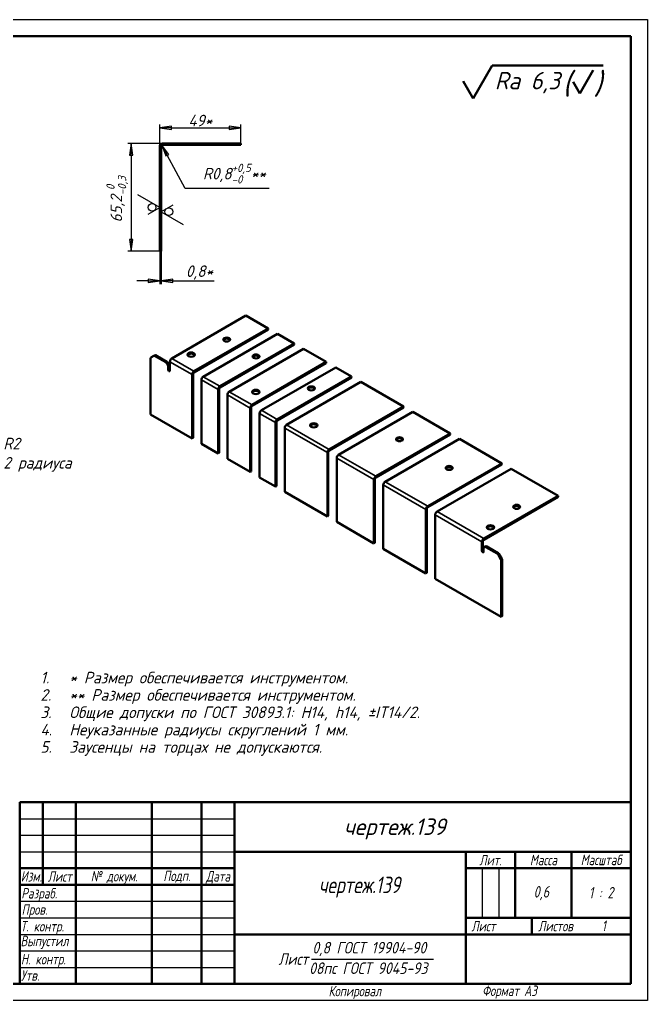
# Model space of a CAD drawing. Header units: millimetres. Extents: x 0 to 840, y 0 to 594.
# Drawn here: x 460 to 840, y 0 to 594 of the extents above; entities that cross this region are included whole.
import ezdxf
from ezdxf.enums import TextEntityAlignment as Align

# ---------------------------------------------------------------- set-up
doc = ezdxf.new("R2010")
doc.units = ezdxf.units.MM
doc.header["$LTSCALE"] = 2
for name, color, linetype, lineweight in [('Layer_01', 7, 'Continuous', 35), ('Layer_02', 7, 'Continuous', 50), ('Layer_03', 7, 'Continuous', 50), ('Layer_04', 7, 'Continuous', 50), ('Layer_07', 7, 'Continuous', 25), ('Layer_10', 7, 'Continuous', 25), ('Layer_11', 7, 'Continuous', 50)]:
    doc.layers.add(name, color=color, linetype=linetype, lineweight=lineweight)
doc.styles.add('Style_02', font='ariali.ttf', dxfattribs={"width": 0.8})
doc.styles.add('Style_03', font='GOST Common Italic.ttf')
doc.styles.add('Style_06', font='GOST Common Italic.ttf', dxfattribs={"width": 0.8})
doc.styles.add('Style_07', font='GOST Common Italic.ttf', dxfattribs={"width": 0.8})
doc.styles.add('Style_11', font='GOST Common Italic.ttf')
doc.styles.add('Style_12', font='GOST Common Italic.ttf', dxfattribs={"width": 0.9})
doc.styles.add('Style_13', font='GOST Common Italic.ttf', dxfattribs={"width": 0.8})
doc.styles.add('Style_14', font='GOST Common Italic.ttf')
doc.styles.add('Style_15', font='GOST Common Italic.ttf', dxfattribs={"width": 0.7})
doc.styles.add('Style_16', font='GOST Common Italic.ttf', dxfattribs={"width": 0.7})
doc.dimstyles.new('DimStyle_06', dxfattribs={"dimscale": 2, "dimtxt": 3.5, "dimasz": 3.5, "dimexe": 1, "dimexo": 0, "dimgap": 0.5, "dimtad": 1, "dimrnd": 1e-08, "dimtxsty": 'Style_03', "dimblk": 'Filled-1', "dimcen": 2.5, "dimdle": 15, "dimclrd": 256, "dimclre": 256, "dimclrt": 256, "dimazin": 2, "dimtfac": 0.714286, "dimtdec": 3, "dimtmove": 0, "dimatfit": 3, "dimlwd": 25, "dimlwe": 25})

# ---------------------------------------------------------------- blocks, each defined once
blk = doc.blocks.new('Block_08')
at = {"layer": 'Layer_11', "lineweight": 50}
for p, q in [((-9.099, -3.6), (-8.002, -1.7)), ((-8.002, -1.7), (-1.6, -1.7)), ((-2.939, -3.3), (-2.169, -1.967)), ((-9.676, -2.6), (-9.099, -3.6)), ((-3.324, -2.633), (-2.939, -3.3))]:
    blk.add_line(p, q, dxfattribs=at)
at = {"layer": 'Layer_07', "attachment_point": 7, "style": 'Style_03'}
for s, insert, char_height in [('\\A1;\\fGOST Common|b0|i1;\\H1.0000;Ra 6,3', (-7.848, -3.3), 1), ('\\A1;\\fGOST Common|b0|i1;\\H1.3000;(', (-3.939, -3.5), 1.3), ('\\A1;\\fGOST Common|b0|i1;\\H1.3000;)', (-2.139, -3.5), 1.3)]:
    blk.add_mtext(s, dxfattribs=dict(at, insert=insert, char_height=char_height))
blk = doc.blocks.new('Filled-1')
at = {"color": 0}
for p, q in [((0, 0), (-1, 0.143)), ((-1, 0.143), (-1, -0.143)), ((-1, 0), (0, 0)), ((-1, -0.143), (0, 0))]:
    blk.add_line(p, q, dxfattribs=at)
at = {"color": 0, "flags": 128}
blk.add_lwpolyline([(-1, -0.143), (0, 0), (-1, 0.143), (-1, -0.143)], dxfattribs=at)
at = {"color": 0}
blk.add_solid([(-1, -0.143), (0, 0), (-1, 0.143), (-1, -0.143)], dxfattribs=at)
blk = doc.blocks.new('*D12')
at = {"layer": 'Defpoints', "color": 0, "linetype": 'Continuous'}
for p in [(593.78, 528.38), (544.78, 517.35), (593.78, 518.95)]:
    blk.add_point(p, dxfattribs=at)
at = {"layer": 'Layer_10', "linetype": 'Continuous', "lineweight": 25}
for p, q in [((544.78, 517.35), (544.78, 530.38)), ((593.78, 518.95), (593.78, 530.38)), ((551.78, 528.38), (586.78, 528.38))]:
    blk.add_line(p, q, dxfattribs=at)
at = {"layer": 'Layer_10', "linetype": 'Continuous', "lineweight": 25, "xscale": 7, "yscale": 7, "zscale": 7, "rotation": 180}
blk.add_blockref('Filled-1', (544.78, 528.38), dxfattribs=at)
at = {"layer": 'Layer_10', "linetype": 'Continuous', "lineweight": 25, "xscale": 7, "yscale": 7, "zscale": 7}
blk.add_blockref('Filled-1', (593.78, 528.38), dxfattribs=at)
at = {"layer": 'Layer_10', "linetype": 'Continuous', "lineweight": 25, "insert": (562.07, 536.38), "char_height": 7, "attachment_point": 1, "style": 'Style_03'}
blk.add_mtext('\\A1;\\fGOST Common|b0|i1;49*', dxfattribs=at)
blk = doc.blocks.new('*D13')
at = {"layer": 'Defpoints', "color": 0, "linetype": 'Continuous'}
for p in [(551.99, 518.95), (527.51, 453.75), (544.78, 453.75)]:
    blk.add_point(p, dxfattribs=at)
at = {"layer": 'Layer_10', "linetype": 'Continuous', "lineweight": 25}
for p, q in [((551.99, 518.95), (525.51, 518.95)), ((527.51, 511.95), (527.51, 460.75)), ((544.78, 453.75), (525.51, 453.75))]:
    blk.add_line(p, q, dxfattribs=at)
at = {"layer": 'Layer_10', "linetype": 'Continuous', "lineweight": 25, "xscale": 7, "yscale": 7, "zscale": 7}
for p, rotation in [((527.51, 518.95), 90), ((527.51, 453.75), 270)]:
    blk.add_blockref('Filled-1', p, dxfattribs=dict(at, rotation=rotation))
at = {"layer": 'Layer_10', "linetype": 'Continuous', "lineweight": 25, "insert": (512.44, 471.15), "char_height": 7, "attachment_point": 1, "rotation": 90, "style": 'Style_03'}
blk.add_mtext('\\A1;65,2{\\H5;\\S 0^ -0,3;}', dxfattribs=at)
blk = doc.blocks.new('*D14')
at = {"layer": 'Defpoints', "color": 0, "linetype": 'Continuous'}
for p in [(544.78, 453.75), (545.58, 453.75), (545.58, 435.74)]:
    blk.add_point(p, dxfattribs=at)
at = {"layer": 'Layer_10', "linetype": 'Continuous', "lineweight": 25}
for p, q in [((544.78, 453.75), (544.78, 433.74)), ((545.58, 453.75), (545.58, 433.74)), ((537.78, 435.74), (530.78, 435.74)), ((544.78, 435.74), (545.58, 435.74)), ((552.58, 435.74), (577.63, 435.74))]:
    blk.add_line(p, q, dxfattribs=at)
at = {"layer": 'Layer_10', "linetype": 'Continuous', "lineweight": 25, "xscale": 7, "yscale": 7, "zscale": 7}
blk.add_blockref('Filled-1', (544.78, 435.74), dxfattribs=at)
at = {"layer": 'Layer_10', "linetype": 'Continuous', "lineweight": 25, "xscale": 7, "yscale": 7, "zscale": 7, "rotation": 180}
blk.add_blockref('Filled-1', (545.58, 435.74), dxfattribs=at)
at = {"layer": 'Layer_10', "linetype": 'Continuous', "lineweight": 25, "insert": (560.58, 445.14), "char_height": 7, "attachment_point": 1, "style": 'Style_03'}
blk.add_mtext('\\A1;\\fGOST Common|b0|i1;0,8*', dxfattribs=at)
blk = doc.blocks.new('*D15')
at = {"layer": 'Defpoints', "color": 0, "linetype": 'Continuous'}
for p in [(546, 518.06), (546.38, 517.35)]:
    blk.add_point(p, dxfattribs=at)
at = {"layer": 'Layer_10', "linetype": 'Continuous', "lineweight": 25}
for p, q in [((560.23, 491.66), (549.32, 511.89)), ((610.97, 491.66), (560.23, 491.66))]:
    blk.add_line(p, q, dxfattribs=at)
at = {"layer": 'Layer_10', "linetype": 'Continuous', "lineweight": 25, "xscale": 7, "yscale": 7, "zscale": 7, "rotation": 118.3272876223398}
blk.add_blockref('Filled-1', (546, 518.06), dxfattribs=at)
at = {"layer": 'Layer_10', "linetype": 'Continuous', "lineweight": 25, "insert": (570.87, 506.72), "char_height": 7, "attachment_point": 1, "style": 'Style_03'}
blk.add_mtext('\\A1;\\fGOST Common|b0|i1;R0,8{\\H5;\\S+0,5^ -0;}**', dxfattribs=at)
blk = doc.blocks.new('Block_10')
at = {"layer": 'Layer_11', "lineweight": 30}
for p, q in [((0, 0), (1.097, 1.9)), ((-0.577, 1), (0, 0))]:
    blk.add_line(p, q, dxfattribs=at)
blk.add_circle((0, 0.667), 0.333, dxfattribs=at)
blk = doc.blocks.new('Block_11')
at = {"layer": 'Layer_11', "lineweight": 30}
for p, q in [((0, 0), (1.097, 1.9)), ((-0.577, 1), (0, 0))]:
    blk.add_line(p, q, dxfattribs=at)
blk.add_circle((0, 0.667), 0.333, dxfattribs=at)
blk = doc.blocks.new('Block_27')
at = {"layer": 'Layer_03'}
for p, q in [((0, 55), (185, 55)), ((0, 0), (0, 55)), ((0, 0), (0, 55)), ((7, 55), (7, 30)), ((17, 55), (17, 0)), ((40, 55), (40, 0)), ((55, 55), (55, 0)), ((65, 55), (65, 0)), ((185, 0), (185, 55)), ((65, 40), (185, 40)), ((135, 40), (135, 0)), ((150, 40), (150, 20)), ((167, 40), (167, 20)), ((0, 35), (65, 35)), ((135, 35), (185, 35)), ((0, 30), (65, 30)), ((135, 20), (185, 20)), ((155, 20), (155, 15)), ((65, 15), (185, 15)), ((185, 0), (0, 0))]:
    blk.add_line(p, q, dxfattribs=at)
at = {"layer": 'Layer_03', "linetype": 'Continuous', "lineweight": 25}
for p, q in [((0, 50), (65, 50)), ((0, 45), (65, 45)), ((0, 40), (65, 40)), ((140, 35), (140, 20)), ((145, 35), (145, 20)), ((0, 25), (65, 25)), ((0, 20), (65, 20)), ((0, 15), (65, 15)), ((0, 10), (65, 10)), ((0, 5), (65, 5))]:
    blk.add_line(p, q, dxfattribs=at)
at = {"layer": 'Layer_03', "lineweight": 30}
blk.add_line((88.31, 7.5), (125.29, 7.5), dxfattribs=at)
at = {"layer": 'Layer_03', "char_height": 3.17, "style": 'Style_02'}
for s, insert, width, attachment_point in [('\\fGOST Common|b0|i1;\\H3.1700;Лит.', (142.52, 37.49), 14.9766, 5), ('\\fGOST Common|b0|i1;\\H3.1700;Масса', (158.55, 37.51), 16.9878, 5), ('\\fGOST Common|b0|i1;\\H3.1700;Масштаб', (176.02, 37.53), 17.8316, 5), ('\\fGOST Common|b0|i1;\\H3.1700;Изм.', (3.5, 32.56), 6.9635, 5), ('\\fGOST Common|b0|i1;\\H3.1700;Лист', (12.1, 32.5), 10.0029, 5), ('\\A0;\\fGOST Common|b0|i1;\\H3.1700;№ докум.', (28.58, 32.16), 22.9069, 5), ('\\fGOST Common|b0|i1;\\H3.1700;Подп.', (47.56, 32.45), 14.879, 5), ('\\fGOST Common|b0|i1;\\H3.1700;Дата', (60.02, 32.24), 9.9614, 5), ('\\fGOST Common|b0|i1;\\H3.1700;Разраб.', (0.47, 27), 16.9971, 4), ('\\fGOST Common|b0|i1;\\H3.1700;Пров.', (0.56, 22.08), 17.0192, 4), ('\\A0;\\fGOST Common|b0|i1;\\H3.1700;Т. контр.', (0.23, 17.01), 16.9554, 4), ('\\fGOST Common|b0|i1;\\H3.1700;Лист', (140.37, 17.5), 10.5071, 5), ('\\fGOST Common|b0|i1;\\H3.1700;Листов', (162.21, 17.5), 14.3668, 5), ('\\A1;', (150.6, 17.54), 8.8313, 5), ('\\fGOST Common|b0|i1;\\H3.1700;Н. контр.', (0.36, 7.05), 16.9999, 4), ('\\fGOST Common|b0|i1;\\H3.1700;Утв.', (0.34, 2.52), 17.0083, 4), ('\\fGOST Common|b0|i1;\\H3.1700;Копировал', (93.48, -0.59), 19.7871, 1)]:
    blk.add_mtext(s, dxfattribs=dict(at, insert=insert, width=width, attachment_point=attachment_point))
at = {"layer": 'Layer_03'}
for tag, height, style, width, p in [('Изм1_001', 2.89, 'Style_16', 0.7, (3.51, 52.52)), ('Лист1_001', 2.89, 'Style_16', 0.7, (12.03, 52.52)), ('Докум1_001', 2.89, 'Style_16', 0.7, (28.54, 52.48)), ('Изм2_001', 2.89, 'Style_16', 0.7, (3.5, 47.52)), ('Лист2_001', 2.89, 'Style_16', 0.7, (12.01, 47.5)), ('Докум2_001', 2.89, 'Style_16', 0.7, (28.53, 47.5)), ('Изм3_001', 2.89, 'Style_16', 0.7, (3.5, 42.5)), ('Лист3_001', 2.89, 'Style_16', 0.7, (12.01, 42.51)), ('Докум3_001', 2.89, 'Style_16', 0.7, (28.51, 42.48)), ('Изм4_001', 2.89, 'Style_16', 0.7, (3.51, 37.5)), ('Лист4_001', 2.89, 'Style_16', 0.7, (12, 37.53)), ('Докум4_001', 2.89, 'Style_16', 0.7, (28.51, 37.52)), ('НАИМЕНОВАНИЕ_001', 5, 'Style_07', 0.8, (100.03, 29.98)), ('Литера_001', 3.5, 'Style_13', 0.8, (137.52, 27.25)), ('Литера2_001', 3.5, 'Style_13', 0.8, (142.51, 27.22)), ('Литера3_001', 3.5, 'Style_13', 0.8, (147.52, 27.21)), ('Масса_001', 3.5, 'Style_13', 0.8, (158.47, 27.53)), ('Масштаб_001', 3.5, 'Style_13', 0.8, (174.92, 25.86)), ('Тип_документа_001', 3.17, 'Style_06', 0.8, (100.08, 17.56)), ('Листов_001', 3.17, 'Style_06', 0.8, (177.46, 17.58))]:
    blk.add_attdef(tag, text='', height=height, dxfattribs=dict(at, style=style, width=width)).set_placement(p, align=Align.MIDDLE_CENTER)
for tag, height, style, width, p in [('Подп1_001', 2.89, 'Style_16', 0.7, (40.01, 52.51)), ('Дата1_001', 2, 'Style_15', 0.7, (55.01, 52.51)), ('Подп2_001', 2.89, 'Style_16', 0.7, (40.01, 47.5)), ('Дата2_001', 2, 'Style_15', 0.7, (55.01, 47.49)), ('Подп3_001', 2.89, 'Style_16', 0.7, (40.01, 42.51)), ('Дата3_001', 2, 'Style_15', 0.7, (55.02, 42.52)), ('Подп4_001', 2.89, 'Style_16', 0.7, (40.01, 37.51)), ('Дата4_001', 2, 'Style_15', 0.7, (55.02, 37.51)), ('АВТОР_001', 3.17, 'Style_06', 0.8, (15.59, 26.85)), ('Разработал_Подп._001', 2.89, 'Style_16', 0.7, (40.05, 27.51)), ('ДАТА_СОЗДАНИЯ_001', 2, 'Style_15', 0.7, (55.01, 27.51)), ('ПРОВЕРИЛ_001', 3.17, 'Style_06', 0.8, (17.41, 22.53)), ('Проверил_Подп._001', 2.89, 'Style_16', 0.7, (40.05, 22.52)), ('ДАТА_ПРОВЕРКИ_001', 2, 'Style_15', 0.7, (55.02, 22.51)), ('ТЕХНОЛОГ_001', 3.17, 'Style_06', 0.8, (17.33, 17.54)), ('Технолог_Подп._001', 2.89, 'Style_16', 0.7, (40.05, 17.51)), ('Технолог_Дата_001', 2, 'Style_15', 0.7, (55.01, 17.5)), ('Должность_руководителя_001', 3.17, 'Style_06', 0.8, (0.52, 12.51)), ('НАЧ._ОТДЕЛА_001', 3.17, 'Style_06', 0.8, (17.46, 12.45)), ('Руководитель_Подп._001', 2.89, 'Style_16', 0.7, (40.01, 12.5)), ('Руководитель_Дата_001', 2, 'Style_15', 0.7, (55.01, 12.51)), ('НОРМОКОНТРОЛЬ_001', 3.17, 'Style_06', 0.8, (17.37, 7.48)), ('Нормоконтроль_Подп._001', 2.89, 'Style_16', 0.7, (40.05, 7.52)), ('ДАТА_НОРМОКОНТРОЛЯ_001', 2, 'Style_15', 0.7, (55.02, 7.51)), ('УТВЕРДИЛ_001', 3.17, 'Style_06', 0.8, (17.4, 2.51)), ('Утвердил_Подп._001', 2.89, 'Style_16', 0.7, (40.05, 2.51)), ('ДАТА_УТВЕРЖДЕНИЯ_001', 2, 'Style_15', 0.7, (55.01, 2.5))]:
    blk.add_attdef(tag, text='', height=height, dxfattribs=dict(at, style=style, width=width)).set_placement(p, align=Align.MIDDLE_LEFT)
for tag, height, style, p in [('ОБОЗНАЧЕНИЕ_001', 5, 'Style_11', (103.31, 45.12)), ('ОРГАНИЗАЦИЯ_001', 3.5, 'Style_14', (148.22, 5.85))]:
    blk.add_attdef(tag, text='', height=height, dxfattribs=dict(at, style=style)).set_placement(p, align=Align.MIDDLE_CENTER)
at = {"layer": 'Layer_03', "style": 'Style_12', "width": 0.9}
blk.add_attdef('Материал_Наим._001', text='', height=3.5, dxfattribs=at).set_placement((95.11, 8.9), align=Align.BOTTOM_CENTER)
blk.add_attdef('Материал_Класс_001', text='', height=3.5, dxfattribs=at).set_placement((88.21, 7.5), align=Align.MIDDLE_RIGHT)
blk.add_attdef('Материал_ГОСТ_001', text='', height=3.5, dxfattribs=at).set_placement((106.8, 6.5), align=Align.TOP_CENTER)
blk = doc.blocks.new('Block_28')
at = {"layer": 'Layer_04', "lineweight": 25}
for p, q in [((0, 297), (420, 297)), ((420, 297), (420, 0)), ((420, 0), (0, 0))]:
    blk.add_line(p, q, dxfattribs=at)
at = {"layer": 'Layer_04'}
for p, q in [((415, 292), (20, 292)), ((415, 5), (415, 292)), ((20, 5), (415, 5))]:
    blk.add_line(p, q, dxfattribs=at)
at = {"layer": 'Layer_04', "insert": (370, 4.5), "char_height": 3.17, "attachment_point": 1, "style": 'Style_02'}
blk.add_mtext('\\A1;\\fGOST Common|b0|i1;\\H3.1700;Формат A3', dxfattribs=at)
blk = doc.blocks.new('*D29')
at = {"layer": 'Defpoints', "color": 0, "linetype": 'Continuous'}
for p in [(414.26, 355.84), (415.69, 354.43)]:
    blk.add_point(p, dxfattribs=at)
at = {"layer": 'Layer_10', "linetype": 'Continuous', "lineweight": 25}
for p, q in [((440.12, 330.37), (419.25, 350.92)), ((449.04, 330.37), (440.12, 330.37))]:
    blk.add_line(p, q, dxfattribs=at)
at = {"layer": 'Layer_10', "linetype": 'Continuous', "lineweight": 25, "xscale": 7, "yscale": 7, "zscale": 7, "rotation": 135.4401597786556}
blk.add_blockref('Filled-1', (414.26, 355.84), dxfattribs=at)
at = {"layer": 'Layer_10', "linetype": 'Continuous', "lineweight": 25, "insert": (450.04, 340.76), "char_height": 7, "attachment_point": 1, "style": 'Style_03'}
blk.add_mtext('\\A1;\\fGOST Common|b0|i1;R2\\P\\fGOST Common|b0|i1;2 радиуса', dxfattribs=at)

msp = doc.modelspace()

# ---------------------------------------------------------------- linework, layer by layer
at = {"layer": 'Layer_01'}
for p, q in [((541.6114, 390.3561), (542.1771, 390.6827)), ((548.9553, 386.7693), (548.3896, 386.4427)), ((564.3171, 379.0433), (550.8644, 386.8102)), ((551.9958, 388.7697), (565.4484, 381.0029)), ((549.8038, 383.9932), (550.3695, 384.3198)), ((550.3695, 382.3194), (549.8038, 381.9928)), ((580.0574, 369.9556), (569.9739, 375.7773)), ((571.1053, 377.7369), (581.1887, 371.9152)), ((586.8456, 368.6492), (600.6352, 360.6878)), ((599.5038, 358.7282), (585.7142, 366.6896)), ((606.2921, 357.4218), (615.9106, 351.8685)), ((614.7792, 349.9089), (605.1607, 355.4622)), ((646.2205, 331.7563), (620.4361, 346.6429)), ((621.5675, 348.6025), (647.3519, 333.7159)), ((674.4562, 315.4544), (651.8774, 328.4903)), ((653.0087, 330.4499), (675.5875, 317.414)), ((705.8473, 297.3307), (680.113, 312.1884)), ((681.2444, 314.148), (706.9787, 299.2903)), ((739.8048, 277.7254), (711.5042, 294.0647)), ((712.6356, 296.0243), (740.9361, 279.685)), ((740.3705, 279.1834), (740.3705, 278.052)), ((740.9361, 279.685), (740.9361, 279.0318)), ((739.8048, 277.7254), (740.3705, 278.052)), ((742.2796, 274.5002), (742.8453, 274.8268)), ((740.3705, 272.6223), (739.8048, 272.2957)), ((749.6235, 270.9135), (749.0578, 270.5869)), ((749.5578, 270.059), (750.1235, 270.3856)), ((751.8306, 267.4288), (751.2649, 267.1022)), ((751.472, 266.4053), (752.0377, 266.7319))]:
    msp.add_line(p, q, dxfattribs=at)
at = {"layer": 'Layer_02'}
for p, q in [((544.7784, 517.3521), (544.7784, 453.7521)), ((545.5784, 453.7521), (545.5784, 517.3521)), ((546.3784, 518.9521), (548.5784, 518.9521)), ((548.5784, 518.1521), (546.3784, 518.1521)), ((548.5784, 518.9521), (548.8713, 518.9521)), ((548.5784, 518.9521), (548.5784, 518.1521)), ((548.8713, 518.1521), (548.5784, 518.1521)), ((551.2855, 518.9521), (548.8713, 518.9521)), ((548.8713, 518.1521), (551.2855, 518.1521)), ((551.2855, 518.9521), (551.9927, 518.9521)), ((551.9927, 518.1521), (551.2855, 518.1521)), ((593.7784, 518.9521), (551.9927, 518.9521)), ((551.9927, 518.1521), (593.7784, 518.1521)), ((593.7784, 518.9521), (593.7784, 518.1521)), ((544.7784, 453.7521), (545.5784, 453.7521)), ((551.9958, 388.7697), (596.9678, 414.7343)), ((610.4204, 406.9675), (596.9678, 414.7343)), ((610.4204, 406.9675), (565.4484, 381.0029)), ((565.4484, 380.3497), (610.4204, 406.3143)), ((610.4204, 406.3143), (610.4204, 406.9675)), ((571.1053, 377.7369), (616.0773, 403.7015)), ((626.1607, 397.8798), (616.0773, 403.7015)), ((626.1607, 397.8798), (581.1887, 371.9152)), ((581.1887, 371.262), (626.1607, 397.2266)), ((586.8456, 368.6492), (631.8176, 394.6138)), ((626.1607, 397.2266), (626.1607, 397.8798)), ((645.6072, 386.6524), (631.8176, 394.6138)), ((539.1972, 354.8443), (539.1972, 388.9623)), ((539.4043, 389.42), (541.1114, 390.4056)), ((541.6771, 390.7322), (541.1114, 390.4056)), ((548.3896, 386.4427), (541.6114, 390.3561)), ((542.1771, 390.6827), (548.9553, 386.7693)), ((550.8644, 386.8102), (550.8644, 381.3804)), ((645.6072, 386.6524), (600.6352, 360.6878)), ((645.6072, 385.9992), (645.6072, 386.6524)), ((549.8038, 381.9928), (549.8038, 383.9932)), ((550.3695, 384.3198), (550.3695, 382.3194)), ((600.6352, 360.0346), (645.6072, 385.9992)), ((606.2921, 357.4218), (651.2641, 383.3864)), ((660.8826, 377.8331), (651.2641, 383.3864)), ((564.3171, 379.0433), (564.3171, 340.3413)), ((564.8828, 340.6679), (564.8828, 379.3699)), ((569.9739, 337.0753), (569.9739, 375.7773)), ((660.8826, 377.8331), (615.9106, 351.8685)), ((615.9106, 351.2153), (660.8826, 377.1799)), ((621.5675, 348.6025), (666.5394, 374.5671)), ((660.8826, 377.1799), (660.8826, 377.8331)), ((692.3239, 359.6805), (666.5394, 374.5671)), ((580.0574, 369.9556), (580.0574, 331.2537)), ((580.623, 331.5803), (580.623, 370.2822)), ((585.7142, 327.9877), (585.7142, 366.6896)), ((599.5038, 358.7282), (599.5038, 320.0262)), ((600.0695, 320.3528), (600.0695, 359.0548)), ((692.3239, 359.6805), (647.3519, 333.7159)), ((647.3519, 333.0627), (692.3239, 359.0273)), ((653.0087, 330.4499), (697.9807, 356.4145)), ((692.3239, 359.0273), (692.3239, 359.6805)), ((720.5595, 343.3786), (697.9807, 356.4145)), ((564.3171, 340.3413), (539.1972, 354.8443)), ((605.1607, 316.7603), (605.1607, 355.4622)), ((614.7792, 349.9089), (614.7792, 311.207)), ((615.3449, 311.5336), (615.3449, 350.2355)), ((620.4361, 307.941), (620.4361, 346.6429)), ((564.3171, 340.3413), (564.8828, 340.6679)), ((720.5595, 343.3786), (675.5875, 317.414)), ((675.5875, 316.7608), (720.5595, 342.7254)), ((681.2444, 314.148), (726.2164, 340.1126)), ((720.5595, 342.7254), (720.5595, 343.3786)), ((751.9507, 325.2549), (726.2164, 340.1126)), ((580.0574, 331.2537), (569.9739, 337.0753)), ((580.0574, 331.2537), (580.623, 331.5803)), ((599.5038, 320.0262), (585.7142, 327.9877)), ((646.2205, 331.7563), (646.2205, 293.0544)), ((646.7862, 293.381), (646.7862, 332.0829)), ((651.8774, 289.7884), (651.8774, 328.4903)), ((751.9507, 325.2549), (706.9787, 299.2903)), ((706.9787, 298.6371), (751.9507, 324.6017)), ((712.6356, 296.0243), (757.6076, 321.9889)), ((751.9507, 324.6017), (751.9507, 325.2549)), ((785.9081, 305.6496), (757.6076, 321.9889)), ((599.5038, 320.0262), (600.0695, 320.3528)), ((614.7792, 311.207), (605.1607, 316.7603)), ((674.4562, 315.4544), (674.4562, 276.7525)), ((675.0219, 277.0791), (675.0219, 315.781)), ((614.7792, 311.207), (615.3449, 311.5336)), ((680.113, 273.4865), (680.113, 312.1884)), ((646.2205, 293.0544), (620.4361, 307.941)), ((740.9361, 279.685), (785.9081, 305.6496)), ((740.9361, 279.0318), (785.9081, 304.9964)), ((785.9081, 305.6496), (785.9081, 304.9964)), ((705.8473, 297.3307), (705.8473, 258.6288)), ((706.413, 258.9554), (706.413, 297.6573)), ((646.2205, 293.0544), (646.7862, 293.381)), ((711.5042, 255.3628), (711.5042, 294.0647)), ((674.4562, 276.7525), (651.8774, 289.7884)), ((674.4562, 276.7525), (675.0219, 277.0791)), ((705.8473, 258.6288), (680.113, 273.4865)), ((739.8048, 272.2957), (739.8048, 277.7254)), ((740.3705, 278.052), (740.3705, 272.6223)), ((740.8654, 273.6837), (740.8654, 271.6833)), ((741.2796, 274.5993), (741.8453, 274.9259)), ((749.0578, 270.5869), (742.2796, 274.5002)), ((742.8453, 274.8268), (749.6235, 270.9135)), ((749.5578, 270.059), (751.2649, 267.1022)), ((751.8306, 267.4288), (750.1235, 270.3856)), ((751.472, 266.4053), (751.472, 232.2874)), ((752.0377, 232.614), (752.0377, 266.7319)), ((705.8473, 258.6288), (706.413, 258.9554)), ((751.472, 232.2874), (711.5042, 255.3628)), ((751.472, 232.2874), (752.0377, 232.614))]:
    msp.add_line(p, q, dxfattribs=at)
for radius, start, end in [(1.6, 150, 180), (1.6, 90, 150), (0.8, 90, 180)]:
    msp.add_arc((546.3784, 517.3521), radius, start, end, dxfattribs=at)
for centre, major_axis in [((585.3005, 400.2415), (-2.1, 0)), ((563.8045, 391.0968), (2.25, 0)), ((603.0847, 389.9739), (-2.1, 0)), ((602.8981, 368.5261), (2.25, 0)), ((636.5269, 370.666), (-2.1, 0)), ((637.9786, 348.2723), (2.25, 0)), ((689.8965, 339.853), (-2.1, 0)), ((719.9962, 322.4749), (-2.1, 0)), ((760.8058, 298.9135), (-2.1, 0)), ((744.9666, 286.5027), (2.25, 0))]:
    msp.add_ellipse(centre, major_axis=major_axis, ratio=0.57735027, dxfattribs=at)
for centre, major_axis, start_param, end_param in [((585.3005, 399.5883), (2.1, 0), 0.27274296, 2.8688497), ((539.9043, 388.554), (-0.5, 0.866), 0, 0.78539816), ((541.6114, 389.5396), (-0.5, 0.866), 5.49778714, 6.28318531), ((542.1771, 389.8662), (-0.5, 0.866), 5.49778714, 6.28318531), ((548.3896, 384.8097), (1, -1.7321), 0.78539816, 2.35619449), ((548.9553, 385.1363), (-1, 1.7321), 3.92699082, 5.49778714), ((551.9958, 387.4633), (0.8, 1.3856), 1.30899694, 2.35619449), ((551.9958, 387.4633), (0.8, 1.3856), 0.78539816, 1.30899694), ((563.8045, 390.4436), (2.25, 0), 0.25414271, 2.88744995), ((603.0847, 389.3207), (2.1, 0), 0.27274296, 2.8688497), ((550.3341, 381.6866), (0.375, -0.6495), 3.92699082, 7.06858347), ((550.8998, 382.0132), (-0.375, 0.6495), 0.78539816, 2.28947834), ((565.4484, 379.6965), (-0.8, -1.3856), 3.92699082, 5.49778714), ((565.4484, 379.6965), (0.4, 0.6928), 0.78539816, 2.35619449), ((571.1053, 376.4305), (0.8, 1.3856), 0.78539816, 2.35619449), ((581.1887, 370.6088), (-0.8, -1.3856), 3.92699082, 5.49778714), ((581.1887, 370.6088), (0.4, 0.6928), 0.78539816, 2.35619449), ((586.8456, 367.3428), (0.8, 1.3856), 0.78539816, 2.35619449), ((602.8981, 367.8729), (2.25, 0), 0.25414271, 2.88744995), ((636.5269, 370.0128), (2.1, 0), 0.27274296, 2.8688497), ((600.6352, 359.3814), (-0.8, -1.3856), 3.92699082, 5.49778714), ((600.6352, 359.3814), (0.4, 0.6928), 0.78539816, 2.35619449), ((606.2921, 356.1154), (0.8, 1.3856), 0.78539816, 2.35619449), ((615.9106, 350.5621), (-0.8, -1.3856), 3.92699082, 5.49778714), ((615.9106, 350.5621), (0.4, 0.6928), 0.78539816, 2.35619449), ((621.5675, 347.2961), (0.8, 1.3856), 0.78539816, 2.35619449), ((637.9786, 347.6191), (2.25, 0), 0.25414271, 2.88744995), ((689.8965, 339.1998), (2.1, 0), 0.27274296, 2.8688497), ((647.3519, 332.4095), (-0.8, -1.3856), 3.92699082, 5.49778714), ((647.3519, 332.4095), (0.4, 0.6928), 0.78539816, 2.35619449), ((653.0087, 329.1435), (0.8, 1.3856), 0.78539816, 2.35619449), ((719.9962, 321.8217), (2.1, 0), 0.27274296, 2.8688497), ((675.5875, 316.1076), (-0.8, -1.3856), 3.92699082, 5.49778714), ((675.5875, 316.1076), (0.4, 0.6928), 0.78539816, 2.35619449), ((681.2444, 312.8416), (0.8, 1.3856), 0.78539816, 2.35619449), ((706.9787, 297.9839), (-0.8, -1.3856), 3.92699082, 5.49778714), ((706.9787, 297.9839), (0.4, 0.6928), 0.78539816, 2.35619449), ((760.8058, 298.2603), (2.1, 0), 0.27274296, 2.8688497), ((712.6356, 294.7179), (0.8, 1.3856), 0.78539816, 2.35619449), ((744.9666, 285.8495), (2.25, 0), 0.25414271, 2.88744995), ((740.9361, 278.3786), (0.8, 1.3856), 1.30899694, 2.35619449), ((740.9361, 278.3786), (0.8, 1.3856), 0.78539816, 1.30899694), ((740.9361, 278.3786), (0.4, 0.6928), 0.78539816, 2.35619449), ((742.2796, 272.8672), (-1, 1.7321), 5.49778714, 7.06858347), ((742.8453, 273.1938), (-1, 1.7321), 5.49778714, 6.28318531), ((740.3351, 271.9895), (0.375, -0.6495), 3.92699082, 7.06858347), ((740.9008, 272.3161), (-0.375, 0.6495), 0.78539816, 2.28947834), ((749.0578, 269.7704), (0.5, -0.866), 1.57079633, 2.35619449), ((749.6235, 270.097), (-0.5, 0.866), 4.71238898, 5.49778714), ((751.3306, 267.1402), (-0.5, 0.866), 3.92699082, 4.71238898), ((750.7649, 266.8136), (0.5, -0.866), 0.78539816, 1.57079633)]:
    msp.add_ellipse(centre, major_axis=major_axis, ratio=0.57735027, start_param=start_param, end_param=end_param, dxfattribs=at)

# ---------------------------------------------------------------- block references
for name, p, xscale, yscale, zscale in [('Block_28', (0, 0), 2, 2, 2), ('Block_08', (830, 584), 10.49999982118607, 10.49999982118607, 10.49999982118607)]:
    msp.add_blockref(name, p, dxfattribs=dict(xscale=xscale, yscale=yscale, zscale=zscale))
at = {"xscale": 6.99999988079071, "yscale": 6.99999988079071, "zscale": 6.99999988079071}
for name, p, rotation in [('Block_10', (544.7784, 480.2773), 90.00000000000006), ('Block_11', (545.5784, 477.6715), 270.0000000000001)]:
    msp.add_blockref(name, p, dxfattribs=dict(at, rotation=rotation))
ref = msp.add_blockref('Block_27', (460, 10), dxfattribs=dict(xscale=2, yscale=2, zscale=2))
ref.add_attrib('Должность_руководителя_001', 'Выпустил', (460.4591, 32.8095), dxfattribs={"layer": 'Layer_03', "height": 6.34, "style": 'Style_06', "width": 0.8})
ref.add_attrib('ОБОЗНАЧЕНИЕ_001', 'чертеж.139', (656.2533, 100.1823), dxfattribs={"layer": 'Layer_03', "height": 10, "style": 'Style_11'})
ref.add_attrib('НАИМЕНОВАНИЕ_001', 'чертеж.139', (641.0831, 64.9501), dxfattribs={"layer": 'Layer_03', "height": 10, "style": 'Style_07', "width": 0.8})
ref.add_attrib('Материал_Класс_001', 'Лист', (616.6373, 21.5), dxfattribs={"layer": 'Layer_03', "height": 7, "style": 'Style_12', "width": 0.9})
ref.add_attrib('Материал_Наим._001', '0,8 ГОСТ 19904-90', (637.1654, 28.4), dxfattribs={"layer": 'Layer_03', "height": 7, "style": 'Style_12', "width": 0.9})
ref.add_attrib('Материал_ГОСТ_001', '08пс ГОСТ 9045-93', (635.2587, 16), dxfattribs={"layer": 'Layer_03', "height": 7, "style": 'Style_12', "width": 0.9})
ref.add_attrib('Масса_001', '0,6', (771.1803, 62.2669), dxfattribs={"layer": 'Layer_03', "height": 7, "style": 'Style_13', "width": 0.8})
ref.add_attrib('Масштаб_001', '1 : 2', (804.5816, 61.7088), dxfattribs={"layer": 'Layer_03', "height": 7, "style": 'Style_13', "width": 0.8})
ref.add_attrib('Листов_001', '1', (812.457, 41.9878), dxfattribs={"layer": 'Layer_03', "height": 6.34, "style": 'Style_06', "width": 0.8})

# ---------------------------------------------------------------- texts
at = {"layer": 'Layer_07', "style": 'Style_03'}
for s, p in [('1. ', (472.5, 192)), ('* Размер обеспечивается инструментом.', (490, 192)), ('2. ', (472.5, 181.5)), ('** Размер обеспечивается инструментом.', (490, 181.5)), ('3. ', (472.5, 171)), ('Общие допуски по ГОСТ 30893.1: H14, h14, ±IT14/2.', (490, 171)), ('4. ', (472.5, 160.5)), ('Неуказанные радиусы скруглений 1 мм.', (490, 160.5)), ('5. ', (472.5, 150)), ('Заусенцы на торцах не допускаются.', (490, 150))]:
    msp.add_text(s, height=7, dxfattribs=at).set_placement(p)

# ---------------------------------------------------------------- dimensions: what is measured, and where the dimension line sits
at = {"layer": 'Layer_10', "linetype": 'Continuous', "lineweight": 25}
for base, p1, p2, override, picture, middle in [((593.7784, 528.3764), (544.7784, 517.3521), (593.7784, 518.9521), {"dimgap": 0.5, "dimdec": 2, "dimtol": 0, "dimlim": 0, "dimtp": 0, "dimtm": 0, "dimtdec": 3, "dimtofl": 0, "dimatfit": 1}, '*D12', (569.2784, 528.3764)), ((545.5784, 435.7447), (544.7784, 453.7521), (545.5784, 453.7521), {"dimgap": 0.5, "dimdec": 2, "dimtol": 0, "dimlim": 0, "dimtp": 0, "dimtm": 0, "dimtdec": 3, "dimtofl": 1, "dimatfit": 1}, '*D14', (568.6046, 435.7447))]:
    dim = msp.add_linear_dim(base=base, p1=p1, p2=p2, angle=180, text='\\fGOST Common|b0|i1;<>*', dimstyle='DimStyle_06', override=override, dxfattribs=at)
    dim.commit()
    dim.dimension.update_dxf_attribs({"geometry": picture, "text_midpoint": middle, "dimtype": 160})
dim = msp.add_linear_dim(base=(527.5057, 453.7521), p1=(551.9927, 518.9521), p2=(544.7784, 453.7521), angle=90, dimstyle='DimStyle_06', override={"dimgap": 0.5, "dimdec": 2, "dimtol": 1, "dimlim": 0, "dimtp": 0, "dimtm": 0.3, "dimtdec": 3, "dimtofl": 0, "dimatfit": 1}, dxfattribs=at)
dim.commit()
dim.dimension.update_dxf_attribs({"geometry": '*D13', "text_midpoint": (527.5057, 485.9521), "dimtype": 160})
for center, mpoint, text, override, picture, middle in [((546.3784, 517.3521), (545.9988, 518.0563), '\\fGOST Common|b0|i1;<>**', {"dimgap": 0.5, "dimtih": 1, "dimtoh": 1, "dimdec": 2, "dimlfac": 1, "dimcen": 0, "dimtol": 1, "dimlim": 0, "dimtp": 0.5, "dimtm": 1e-09, "dimtdec": 3, "dimtofl": 0}, '*D15', (590.9236, 491.6559)), ((415.688, 354.4321), (414.263, 355.8354), '\\fGOST Common|b0|i1;<>\\P\\fGOST Common|b0|i1;2 радиуса', {"dimgap": 0.5, "dimtad": 0, "dimtih": 1, "dimtoh": 1, "dimdec": 2, "dimlfac": 1, "dimcen": 0, "dimtol": 0, "dimlim": 0, "dimtp": 0, "dimtm": 0, "dimtdec": 3, "dimtofl": 0, "dimtvp": 0}, '*D29', (471.3859, 330.3723))]:
    dim = msp.add_radius_dim(center=center, mpoint=mpoint, text=text, dimstyle='DimStyle_06', override=override, dxfattribs=at)
    dim.commit()
    dim.dimension.update_dxf_attribs({"geometry": picture, "text_midpoint": middle, "dimtype": 164})

doc.saveas('drawing.dxf')
